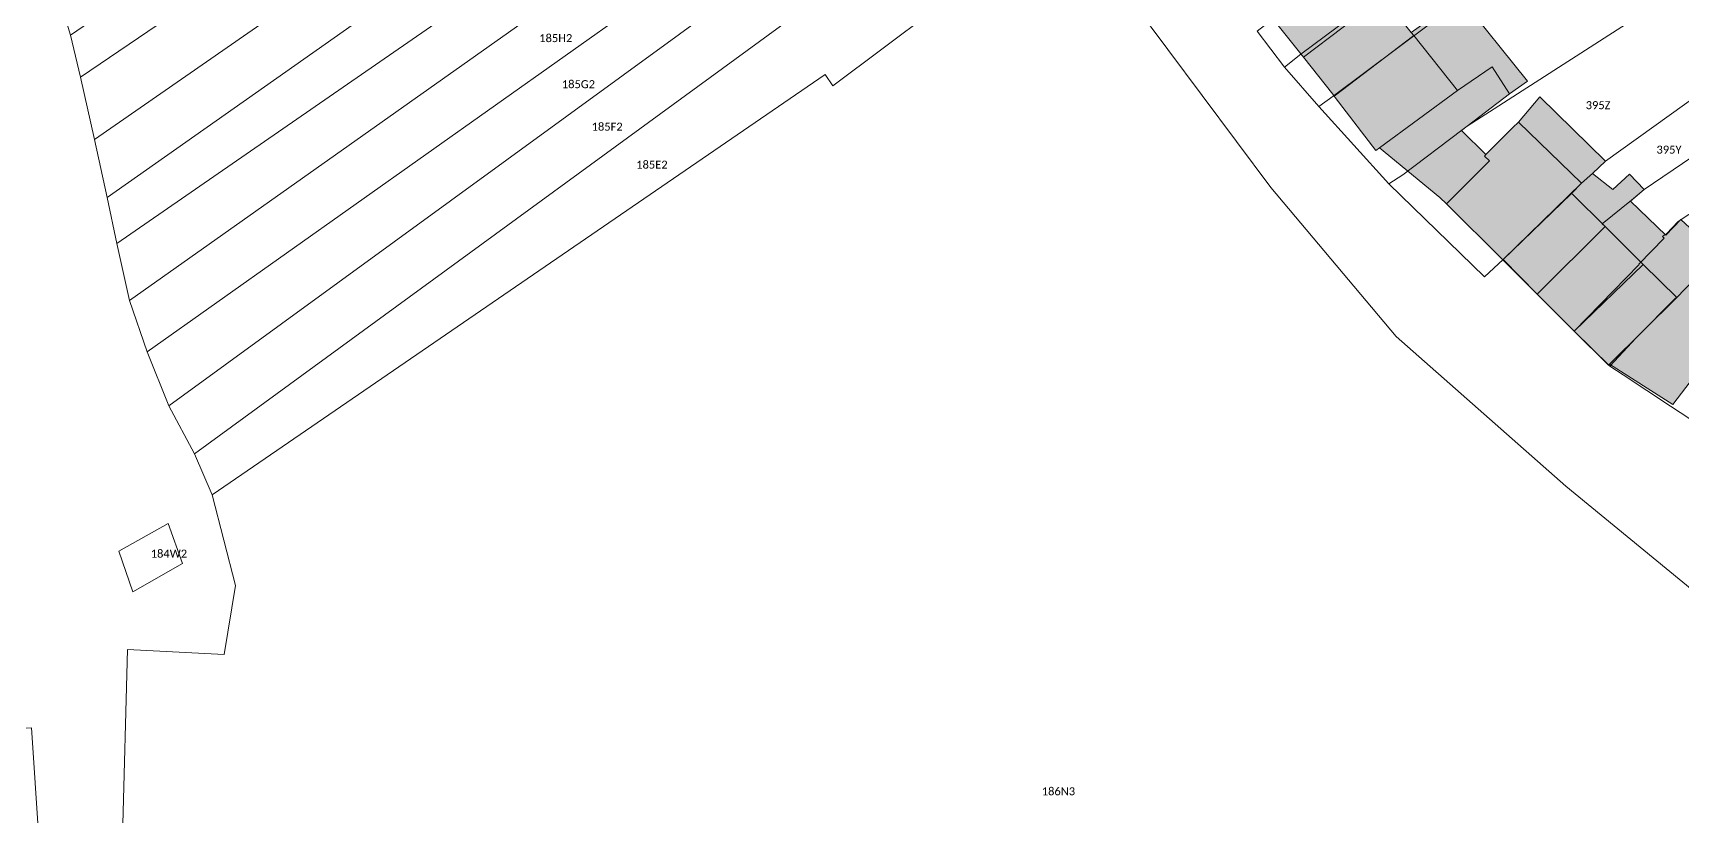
# Model space of a CAD drawing. Header units: metres. Extents: x 113120 to 240396, y 120329 to 242116.
# Drawn here: x 113686.8 to 113851.7, y 121737.4 to 121815.8 of the extents above; entities that cross this region are included whole.
import ezdxf

# ---------------------------------------------------------------- set-up
doc = ezdxf.new("R2010")
doc.units = ezdxf.units.M
doc.header["$LTSCALE"] = 3
for name, color, linetype, lineweight in [('Bpn_CaPa', 78, 'Continuous', 0), ('Bpn_ReBu', 4, 'Continuous', 0), ('Bpt_CaNu', 7, 'Continuous', 0), ('Hachure bâtiment', 11, 'Continuous', 0)]:
    doc.layers.add(name, color=color, linetype=linetype, lineweight=lineweight)
doc.styles.add('Legend', font='')
doc.styles.get('Legend').set_extended_font_data('Calibri')

msp = doc.modelspace()

# ---------------------------------------------------------------- hatches: boundary and pattern name
at = {"layer": 'Hachure bâtiment'}
h = msp.add_hatch(color=256, dxfattribs=at)
h.dxf.hatch_style = 1
h.paths.add_polyline_path([(113821.75, 121819.4), (113813.82, 121813.36), (113811.15, 121816.72), (113811.01, 121816.9), (113819.01, 121822.88)])
h = msp.add_hatch(color=256, dxfattribs=at)
h.dxf.hatch_style = 1
h.paths.add_polyline_path([(113824.59, 121815.85), (113824.84, 121815.54), (113816.89, 121809.48), (113816.74, 121809.67), (113813.82, 121813.36), (113821.75, 121819.4)])
h = msp.add_hatch(color=256, dxfattribs=at)
h.dxf.hatch_style = 1
h.paths.add_polyline_path([(113824.84, 121815.54), (113824.59, 121815.85), (113829.35, 121819.23), (113829.36, 121819.23), (113829.36, 121819.22), (113829.52, 121819.35), (113836.22, 121810.96), (113834.42, 121809.72), (113832.7, 121812.4), (113829.23, 121810.05)])
h = msp.add_hatch(color=256, dxfattribs=at)
h.dxf.hatch_style = 1
h.paths.add_polyline_path([(113829.23, 121810.05), (113821.42, 121804.3), (113821.07, 121804.03), (113817, 121809.35), (113816.89, 121809.48), (113824.84, 121815.54)])
h = msp.add_hatch(color=256, dxfattribs=at)
h.dxf.hatch_style = 1
h.paths.add_polyline_path([(113834.42, 121809.72), (113829.63, 121806.05), (113832.06, 121803.62), (113831.92, 121803.48), (113832.42, 121803), (113828.13, 121798.71), (113827.46, 121799.32), (113821.42, 121804.3), (113829.23, 121810.05), (113832.7, 121812.4)])
h = msp.add_hatch(color=256, dxfattribs=at)
h.dxf.hatch_style = 1
h.paths.add_polyline_path([(113844.03, 121802.97), (113842.72, 121801.72), (113844.75, 121800.12), (113846.42, 121801.68), (113847.9, 121800.12), (113846.52, 121798.97), (113850.07, 121795.57), (113851.56, 121797.12), (113856.38, 121792.65), (113855.23, 121790.83), (113857.9, 121787.97), (113850.75, 121778.63), (113844.43, 121782.66), (113851.15, 121789.32), (113847.8, 121792.63), (113843.98, 121796.42), (113840.74, 121799.63), (113840.63, 121799.73), (113841.63, 121800.77), (113835.32, 121806.88), (113837.47, 121809.4)])
h = msp.add_hatch(color=256, dxfattribs=at)
h.dxf.hatch_style = 1
h.paths.add_polyline_path([(113841.63, 121800.77), (113840.63, 121799.73), (113833.74, 121793.09), (113828.13, 121798.71), (113832.42, 121803), (113831.92, 121803.48), (113832.06, 121803.62), (113834.77, 121806.34), (113835.32, 121806.88)])
h = msp.add_hatch(color=256, dxfattribs=at)
h.dxf.hatch_style = 1
h.paths.add_polyline_path([(113840.74, 121799.63), (113843.98, 121796.42), (113837.19, 121789.66), (113833.92, 121792.92), (113833.74, 121793.09), (113840.63, 121799.73)])
h = msp.add_hatch(color=256, dxfattribs=at)
h.dxf.hatch_style = 1
h.paths.add_polyline_path([(113847.8, 121792.63), (113840.89, 121785.97), (113837.19, 121789.66), (113843.98, 121796.42)], flags=17)
h = msp.add_hatch(color=256, dxfattribs=at)
h.dxf.hatch_style = 1
h.paths.add_polyline_path([(113851.15, 121789.32), (113844.43, 121782.66), (113844.32, 121782.55), (113840.89, 121785.97), (113847.8, 121792.63)], flags=17)

# ---------------------------------------------------------------- linework, layer by layer
at = {"layer": 'Bpn_CaPa'}
for points in [[(113761.75, 121865.75), (113760.11, 121864.5), (113751.75, 121858.14), (113743.37, 121851.78), (113690.52, 121815.59), (113689.3, 121819.68), (113747.48, 121860.6), (113749.9, 121862.44), (113757.36, 121868.11), (113759.05, 121869.37), (113761.75, 121865.75)], [(113761.75, 121865.75), (113764.83, 121861.61), (113763.21, 121860.45), (113751.47, 121852.03), (113749.61, 121850.81), (113691.53, 121811.36), (113690.52, 121815.59), (113743.37, 121851.78), (113751.75, 121858.14), (113760.11, 121864.5), (113761.75, 121865.75)], [(113767.63, 121857.86), (113766.07, 121856.7), (113749.57, 121844.43), (113748.49, 121843.71), (113692.93, 121805.13), (113691.53, 121811.36), (113749.61, 121850.81), (113751.47, 121852.03), (113763.21, 121860.45), (113764.83, 121861.61), (113767.63, 121857.86)], [(113694.18, 121799.34), (113692.93, 121805.13), (113748.49, 121843.71), (113749.57, 121844.43), (113766.07, 121856.7), (113767.63, 121857.86), (113770.58, 121853.93), (113769.07, 121852.78), (113758.53, 121844.75), (113755.32, 121842.4), (113694.18, 121799.34)], [(113695.17, 121794.74), (113694.18, 121799.34), (113755.32, 121842.4), (113758.53, 121844.75), (113769.07, 121852.78), (113770.58, 121853.93), (113773.65, 121849.81), (113772.18, 121848.72), (113762.56, 121841.58), (113755.62, 121836.55), (113695.17, 121794.74)], [(113776.59, 121845.87), (113775.15, 121844.82), (113765.44, 121837.81), (113759.24, 121833.41), (113757.65, 121832.37), (113696.41, 121789.04), (113695.17, 121794.74), (113755.62, 121836.55), (113762.56, 121841.58), (113772.18, 121848.72), (113773.65, 121849.81), (113776.59, 121845.87)], [(113779.46, 121842.04), (113778.07, 121841.01), (113771.01, 121835.81), (113769.38, 121834.6), (113765.89, 121832.03), (113760.9, 121828.35), (113698.18, 121783.88), (113696.41, 121789.04), (113757.65, 121832.37), (113759.24, 121833.41), (113765.44, 121837.81), (113775.15, 121844.82), (113776.59, 121845.87), (113779.46, 121842.04)], [(113779.46, 121842.04), (113782.24, 121838.32), (113780.89, 121837.32), (113773.94, 121832.13), (113700.37, 121778.48), (113698.18, 121783.88), (113760.9, 121828.35), (113765.89, 121832.03), (113769.38, 121834.6), (113771.01, 121835.81), (113778.07, 121841.01), (113779.46, 121842.04)], [(113809.18, 121815.99), (113810.78, 121817.2), (113821.48, 121825.68), (113846.9, 121840.25), (113849.54, 121836.87), (113824.45, 121821.82), (113813.57, 121813.67), (113811.93, 121812.38), (113809.18, 121815.99)], [(113702.93, 121773.7), (113700.37, 121778.48), (113773.94, 121832.13), (113780.89, 121837.32), (113782.24, 121838.32), (113784.84, 121834.84), (113783.57, 121833.82), (113776.67, 121828.29), (113773.63, 121825.89), (113770.92, 121823.68), (113766.47, 121820.12), (113702.93, 121773.7)], [(113815.34, 121808.42), (113811.93, 121812.38), (113813.57, 121813.67), (113824.45, 121821.82), (113849.54, 121836.87), (113852.68, 121832.84), (113827.58, 121817.61), (113826.54, 121816.77), (113816.8, 121809.48), (113815.34, 121808.42)], [(113702.93, 121773.7), (113766.47, 121820.12), (113770.92, 121823.68), (113773.63, 121825.89), (113776.67, 121828.29), (113783.57, 121833.82), (113784.84, 121834.84), (113790.11, 121827.77), (113788.87, 121826.88), (113781.72, 121821.75), (113766.76, 121810.49), (113765.98, 121811.63), (113704.68, 121769.58), (113702.93, 121773.7)], [(113822.35, 121800.69), (113815.34, 121808.42), (113816.8, 121809.48), (113826.54, 121816.77), (113827.58, 121817.61), (113852.68, 121832.84), (113853.9, 121831.28), (113855.53, 121829.19), (113856.42, 121828.05), (113858.88, 121824.93), (113830.18, 121806.47), (113829.66, 121806.07), (113823.75, 121801.6), (113822.35, 121800.69)], [(113864.65, 121817.76), (113844.03, 121802.97), (113842.73, 121801.73), (113841.63, 121800.77), (113833.78, 121793.13), (113831.91, 121791.39), (113822.35, 121800.69), (113823.75, 121801.6), (113829.66, 121806.07), (113830.18, 121806.47), (113858.88, 121824.93), (113864.65, 121817.76)], [(113837.19, 121789.66), (113833.78, 121793.13), (113841.63, 121800.77), (113842.73, 121801.73), (113844.03, 121802.97), (113864.65, 121817.76), (113867.88, 121813.72), (113847.9, 121800.12), (113846.61, 121799.07), (113843.69, 121796.71), (113843.98, 121796.42), (113837.19, 121789.66)], [(113837.19, 121789.66), (113843.98, 121796.42), (113843.69, 121796.71), (113846.61, 121799.07), (113847.9, 121800.12), (113867.88, 121813.72), (113870.74, 121810.15), (113854.59, 121799.11), (113851.28, 121796.94), (113850.13, 121795.69), (113849.9, 121795.56), (113849.71, 121795.44), (113849.9, 121795.25), (113847.36, 121792.66), (113847.4, 121792.62), (113840.89, 121785.97), (113837.19, 121789.66)], [(113868.5, 121796.39), (113863.29, 121800.37), (113853.98, 121792.16), (113853.86, 121792.05), (113853.83, 121792.08), (113851.08, 121789.26), (113851.06, 121789.28), (113847.09, 121785.29), (113844.44, 121782.47), (113840.89, 121785.97), (113847.4, 121792.62), (113847.36, 121792.66), (113849.9, 121795.25), (113849.71, 121795.44), (113849.9, 121795.56), (113850.13, 121795.69), (113851.28, 121796.94), (113854.59, 121799.11), (113870.74, 121810.15), (113873.62, 121806.02), (113874.77, 121804.36), (113868.5, 121796.39)], [(113868.5, 121796.39), (113853.52, 121776.48), (113850.52, 121778.45), (113845.78, 121781.59), (113844.44, 121782.47), (113847.09, 121785.29), (113851.06, 121789.28), (113851.08, 121789.26), (113853.83, 121792.08), (113853.86, 121792.05), (113853.98, 121792.16), (113863.29, 121800.37), (113868.5, 121796.39)], [(113701.74, 121762.7), (113696.76, 121759.87), (113695.35, 121763.96), (113700.29, 121766.72), (113701.74, 121762.7)], [(113701.74, 121762.7), (113700.29, 121766.72), (113695.35, 121763.96), (113696.76, 121759.87), (113701.74, 121762.7)], [(113675.53, 121747.3), (113681.87, 121745.98), (113686.62, 121746.27), (113689.61, 121701.12), (113671.91, 121704.9), (113666.34, 121705.99), (113669.49, 121722.04), (113670.05, 121724.38), (113675.53, 121747.3)]]:
    msp.add_lwpolyline(points, close=True, dxfattribs=at)
for points in [[(113685.3, 121832.1), (113686.93, 121827.4), (113688.13, 121823.55), (113688.13, 121823.55), (113689.3, 121819.68), (113690.52, 121815.59), (113691.53, 121811.36), (113692.93, 121805.13), (113694.18, 121799.34), (113695.17, 121794.74), (113696.41, 121789.04), (113698.18, 121783.88), (113700.37, 121778.48), (113702.93, 121773.7), (113704.68, 121769.58), (113707.02, 121760.52), (113705.88, 121753.61), (113696.24, 121754.1), (113695.72, 121735.37), (113694.4, 121700.05), (113689.61, 121701.12), (113686.62, 121746.27)], [(113695.72, 121735.37), (113696.24, 121754.1), (113705.88, 121753.61), (113707.02, 121760.52), (113704.68, 121769.58), (113765.98, 121811.63), (113766.76, 121810.49), (113781.72, 121821.75), (113785.41, 121817.48), (113793.38, 121823.38), (113810.57, 121800.34), (113823.1, 121785.43), (113840.07, 121770.45), (113865.68, 121749.4), (113909.02, 121718.28)]]:
    msp.add_lwpolyline(points, dxfattribs=at)
at = {"layer": 'Bpn_ReBu'}
for points in [[(113821.75, 121819.4), (113813.82, 121813.36), (113811.15, 121816.72), (113811.01, 121816.9), (113819.01, 121822.88), (113821.75, 121819.4)], [(113824.59, 121815.85), (113824.84, 121815.54), (113816.89, 121809.48), (113816.74, 121809.67), (113813.82, 121813.36), (113821.75, 121819.4), (113824.59, 121815.85)], [(113824.84, 121815.54), (113824.59, 121815.85), (113829.35, 121819.23), (113829.36, 121819.23), (113829.36, 121819.22), (113829.52, 121819.35), (113836.22, 121810.96), (113834.42, 121809.72), (113832.7, 121812.4), (113829.23, 121810.05), (113824.84, 121815.54)], [(113829.23, 121810.05), (113821.42, 121804.3), (113821.07, 121804.03), (113817, 121809.35), (113816.89, 121809.48), (113824.84, 121815.54), (113829.23, 121810.05)], [(113834.42, 121809.72), (113829.63, 121806.05), (113832.06, 121803.62), (113831.92, 121803.48), (113832.42, 121803), (113828.13, 121798.71), (113827.46, 121799.32), (113821.42, 121804.3), (113829.23, 121810.05), (113832.7, 121812.4), (113834.42, 121809.72)], [(113844.03, 121802.97), (113842.72, 121801.72), (113844.75, 121800.12), (113846.42, 121801.68), (113847.9, 121800.12), (113846.52, 121798.97), (113850.07, 121795.57), (113851.56, 121797.12), (113856.38, 121792.65), (113855.23, 121790.83), (113857.9, 121787.97), (113850.75, 121778.63), (113844.43, 121782.66), (113851.15, 121789.32), (113847.8, 121792.63), (113843.98, 121796.42), (113840.74, 121799.63), (113840.63, 121799.73), (113841.63, 121800.77), (113835.32, 121806.88), (113837.47, 121809.4), (113844.03, 121802.97)], [(113841.63, 121800.77), (113840.63, 121799.73), (113833.74, 121793.09), (113828.13, 121798.71), (113832.42, 121803), (113831.92, 121803.48), (113832.06, 121803.62), (113834.77, 121806.34), (113835.32, 121806.88), (113841.63, 121800.77)], [(113840.74, 121799.63), (113843.98, 121796.42), (113837.19, 121789.66), (113833.92, 121792.92), (113833.74, 121793.09), (113840.63, 121799.73), (113840.74, 121799.63)], [(113847.8, 121792.63), (113840.89, 121785.97), (113837.19, 121789.66), (113843.98, 121796.42), (113847.8, 121792.63)], [(113851.15, 121789.32), (113844.43, 121782.66), (113844.32, 121782.55), (113840.89, 121785.97), (113847.8, 121792.63), (113851.15, 121789.32)]]:
    msp.add_lwpolyline(points, close=True, dxfattribs=at)

# ---------------------------------------------------------------- texts
at = {"layer": 'Bpt_CaNu', "char_height": 0.8, "attachment_point": 7, "style": 'Legend'}
for s, insert in [('185H2', (113737.4, 121814.87)), ('185G2', (113739.66, 121810.26)), ('395Z', (113842.04, 121808.16)), ('185F2', (113742.64, 121806.01)), ('395Y', (113849.12, 121803.71)), ('185E2', (113747.1, 121802.21)), ('184W2', (113698.55, 121763.29)), ('186N3', (113787.65, 121739.51))]:
    msp.add_mtext(s, dxfattribs=dict(at, insert=insert))

doc.saveas('drawing.dxf')
